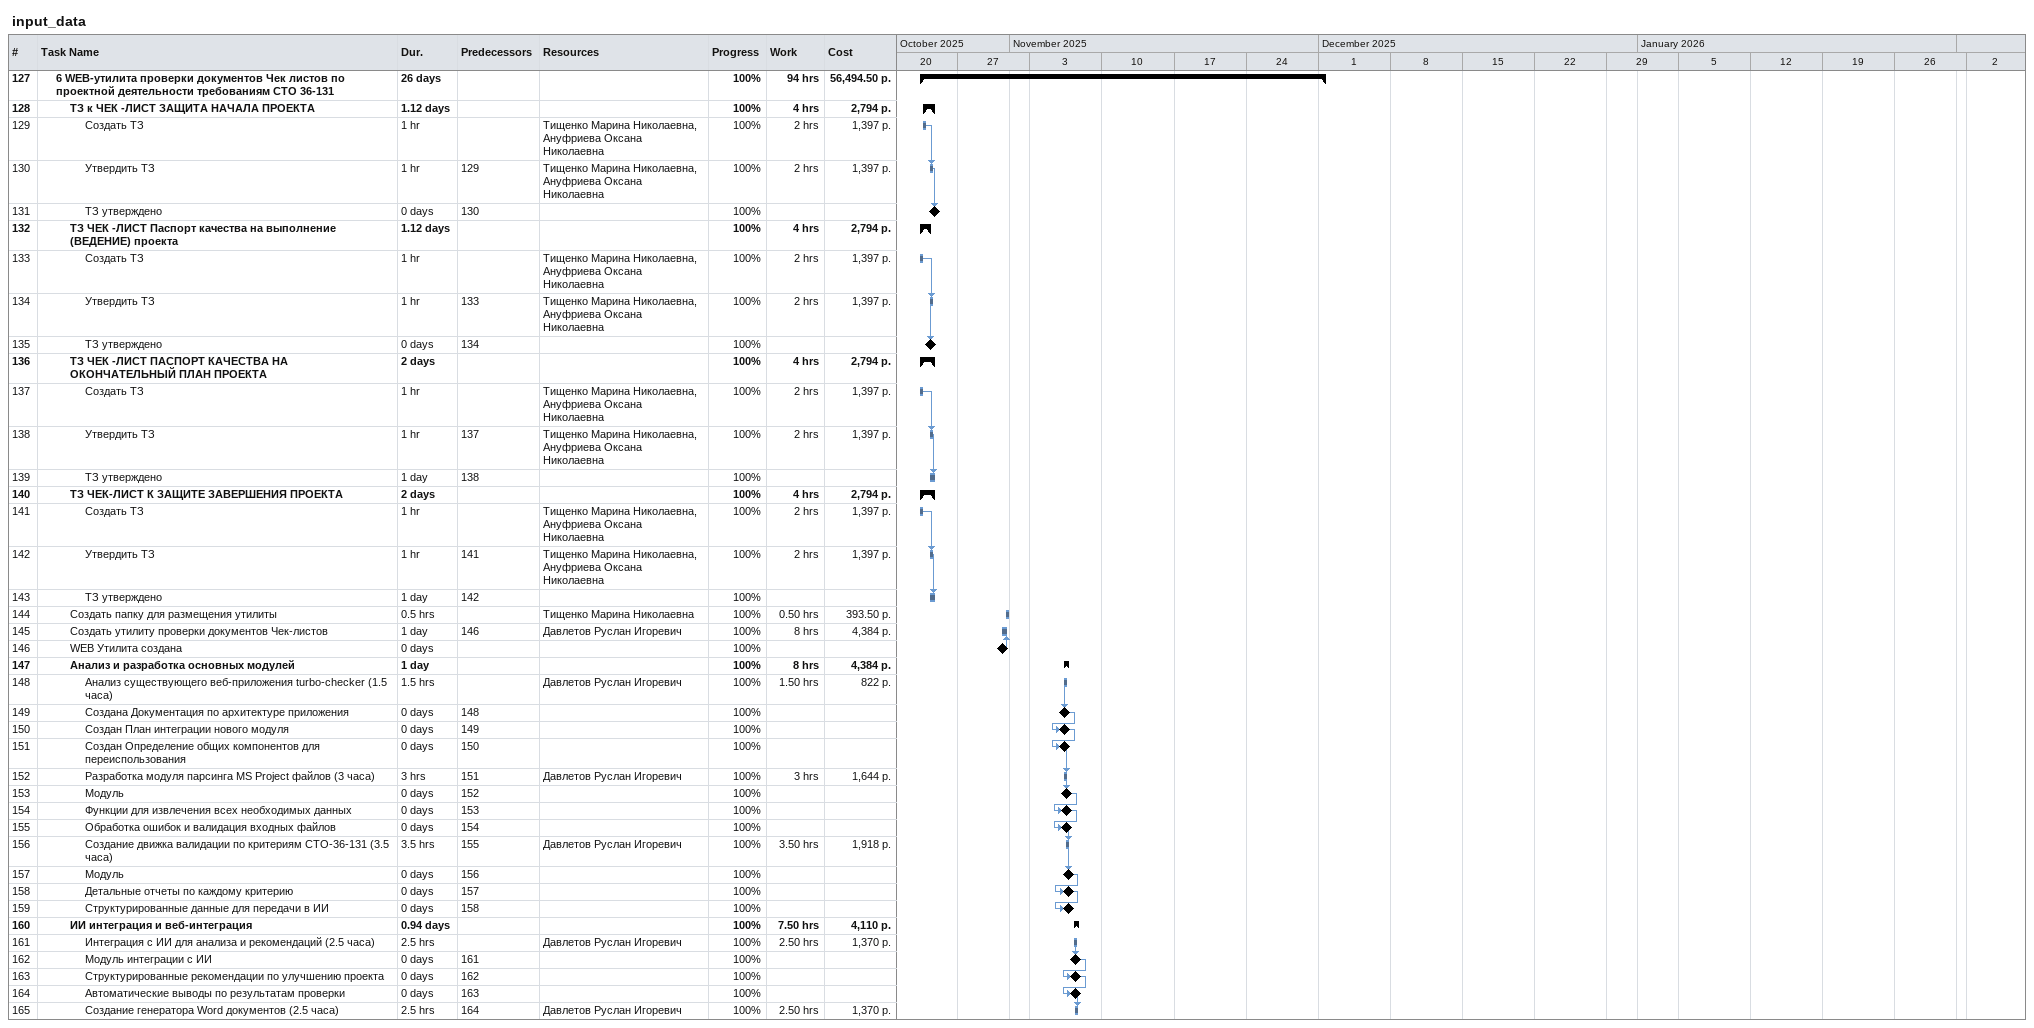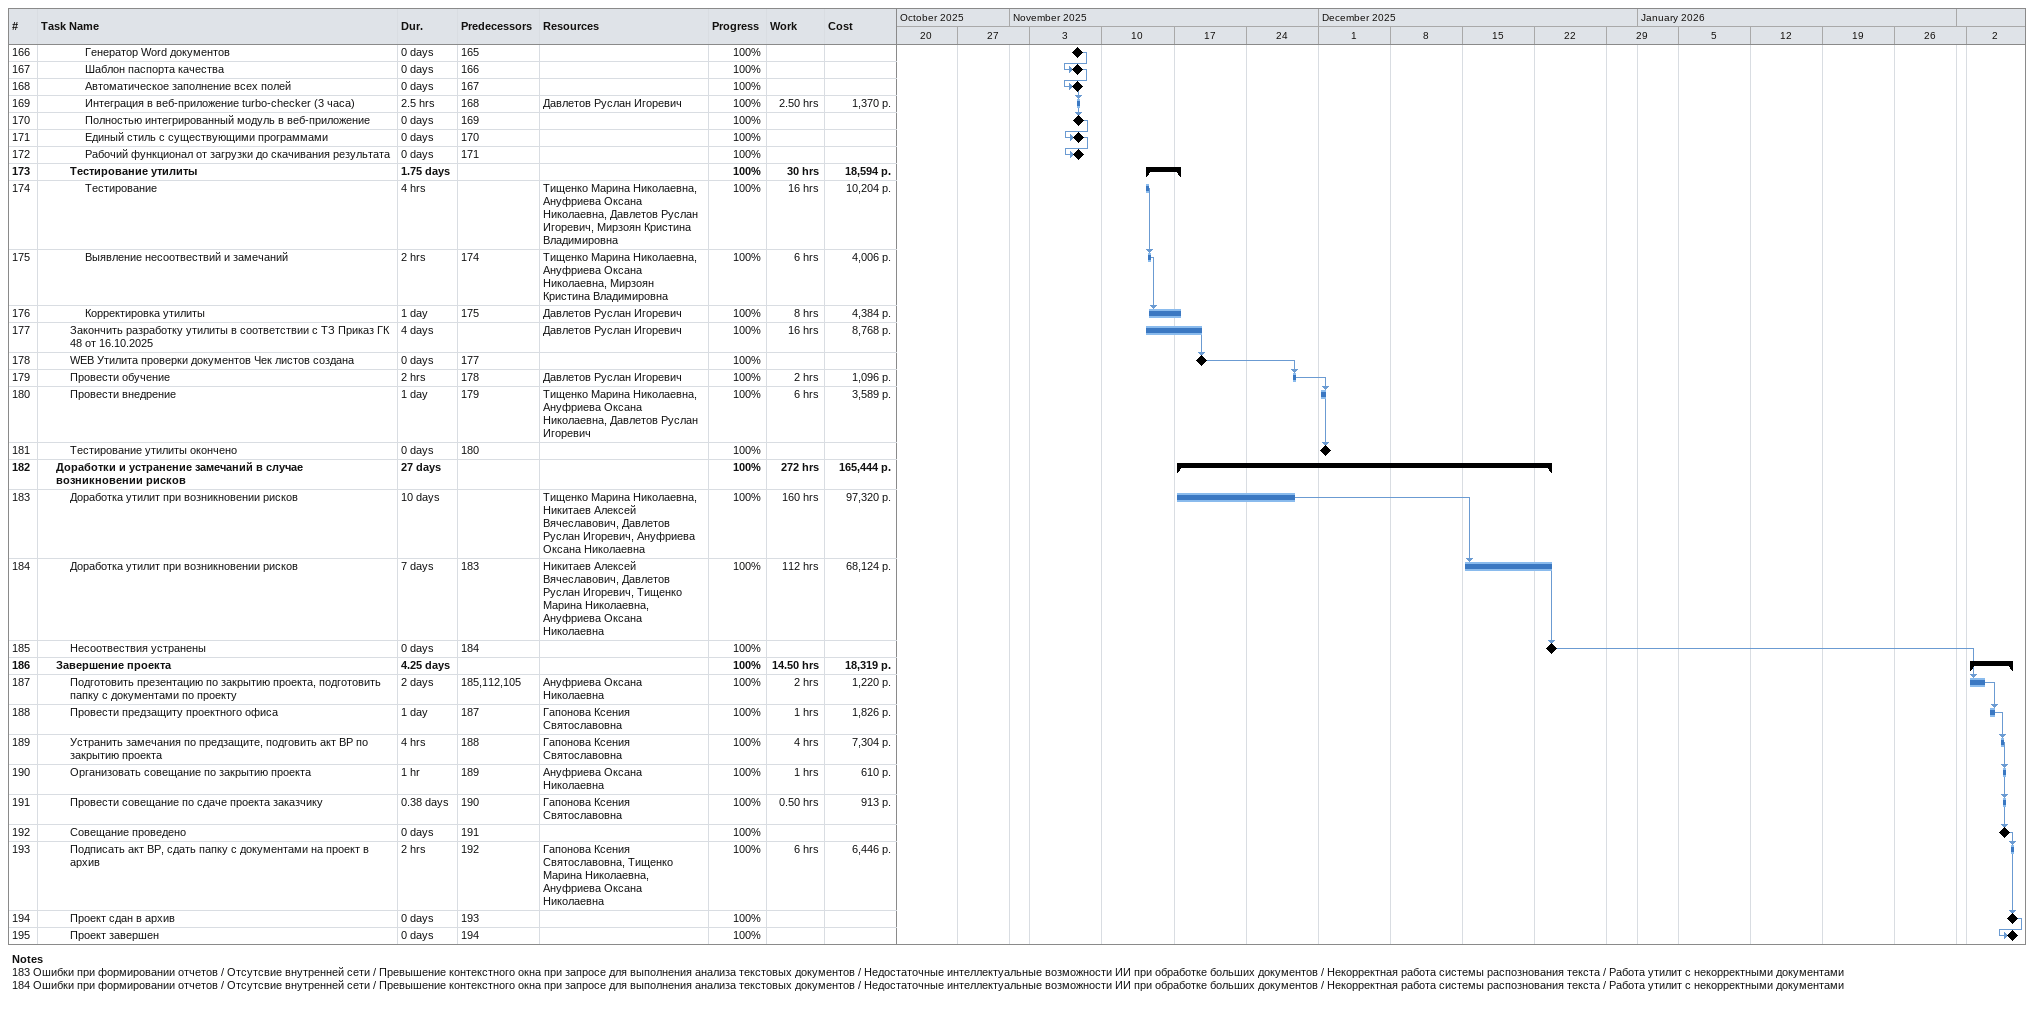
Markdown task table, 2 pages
input_data

| ID | Level | Task | Duration | Start | Finish | Predecessors | Resources | % complete | Work (h) | Cost (р.) |
|---|---|---|---|---|---|---|---|---|---|---|
| 127 | 2 | **6 WEB-утилита проверки документов Чек листов по проектной деятельности требованиям СТО 36-131** | 26d | 2025-10-23 | 2025-12-01 |  |  | 100 | 94 | 56494.50 |
| 128 | 3 | **ТЗ к ЧЕК -ЛИСТ ЗАЩИТА НАЧАЛА ПРОЕКТА** | 1.12d | 2025-10-23 | 2025-10-24 |  |  | 100 | 4 | 2794 |
| 129 | 4 | Создать ТЗ | 1h | 2025-10-23 | 2025-10-23 |  | Тищенко Марина Николаевна, Ануфриева Оксана Николаевна | 100 | 2 | 1397 |
| 130 | 4 | Утвердить ТЗ | 1h | 2025-10-24 | 2025-10-24 | 129 | Тищенко Марина Николаевна, Ануфриева Оксана Николаевна | 100 | 2 | 1397 |
| 131 | 4 | ТЗ утверждено | 0d | 2025-10-24 | 2025-10-24 | 130 |  | 100 |  |  |
| 132 | 3 | **ТЗ ЧЕК -ЛИСТ Паспорт качества на выполнение (ВЕДЕНИЕ) проекта** | 1.12d | 2025-10-23 | 2025-10-24 |  |  | 100 | 4 | 2794 |
| 133 | 4 | Создать ТЗ | 1h | 2025-10-23 | 2025-10-23 |  | Тищенко Марина Николаевна, Ануфриева Оксана Николаевна | 100 | 2 | 1397 |
| 134 | 4 | Утвердить ТЗ | 1h | 2025-10-24 | 2025-10-24 | 133 | Тищенко Марина Николаевна, Ануфриева Оксана Николаевна | 100 | 2 | 1397 |
| 135 | 4 | ТЗ утверждено | 0d | 2025-10-24 | 2025-10-24 | 134 |  | 100 |  |  |
| 136 | 3 | **ТЗ ЧЕК -ЛИСТ ПАСПОРТ КАЧЕСТВА НА ОКОНЧАТЕЛЬНЫЙ ПЛАН ПРОЕКТА** | 2d | 2025-10-23 | 2025-10-24 |  |  | 100 | 4 | 2794 |
| 137 | 4 | Создать ТЗ | 1h | 2025-10-23 | 2025-10-23 |  | Тищенко Марина Николаевна, Ануфриева Оксана Николаевна | 100 | 2 | 1397 |
| 138 | 4 | Утвердить ТЗ | 1h | 2025-10-24 | 2025-10-24 | 137 | Тищенко Марина Николаевна, Ануфриева Оксана Николаевна | 100 | 2 | 1397 |
| 139 | 4 | ТЗ утверждено | 1d | 2025-10-24 | 2025-10-24 | 138 |  | 100 |  |  |
| 140 | 3 | **ТЗ ЧЕК-ЛИСТ К ЗАЩИТЕ ЗАВЕРШЕНИЯ ПРОЕКТА** | 2d | 2025-10-23 | 2025-10-24 |  |  | 100 | 4 | 2794 |
| 141 | 4 | Создать ТЗ | 1h | 2025-10-23 | 2025-10-23 |  | Тищенко Марина Николаевна, Ануфриева Оксана Николаевна | 100 | 2 | 1397 |
| 142 | 4 | Утвердить ТЗ | 1h | 2025-10-24 | 2025-10-24 | 141 | Тищенко Марина Николаевна, Ануфриева Оксана Николаевна | 100 | 2 | 1397 |
| 143 | 4 | ТЗ утверждено | 1d | 2025-10-24 | 2025-10-24 | 142 |  | 100 |  |  |
| 144 | 3 | Создать папку для размещения утилиты | 0.5h | 2025-10-31 | 2025-10-31 |  | Тищенко Марина Николаевна | 100 | 0.50 | 393.50 |
| 145 | 3 | Создать утилиту проверки документов Чек-листов | 1d | 2025-10-31 | 2025-10-31 | 146 | Давлетов Руслан Игоревич | 100 | 8 | 4384 |
| 146 | 3 | WEB Утилита создана | 0d | 2025-10-31 | 2025-10-31 |  |  | 100 |  |  |
| 147 | 3 | **Анализ и разработка основных модулей** | 1d | 2025-11-06 | 2025-11-06 |  |  | 100 | 8 | 4384 |
| 148 | 4 | Анализ существующего веб-приложения turbo-checker (1.5 часа) | 1.5h | 2025-11-06 | 2025-11-06 |  | Давлетов Руслан Игоревич | 100 | 1.50 | 822 |
| 149 | 4 | Создана Документация по архитектуре приложения | 0d | 2025-11-06 | 2025-11-06 | 148 |  | 100 |  |  |
| 150 | 4 | Создан План интеграции нового модуля | 0d | 2025-11-06 | 2025-11-06 | 149 |  | 100 |  |  |
| 151 | 4 | Создан Определение общих компонентов для переиспользования | 0d | 2025-11-06 | 2025-11-06 | 150 |  | 100 |  |  |
| 152 | 4 | Разработка модуля парсинга MS Project файлов (3 часа) | 3h | 2025-11-06 | 2025-11-06 | 151 | Давлетов Руслан Игоревич | 100 | 3 | 1644 |
| 153 | 4 | Модуль | 0d | 2025-11-06 | 2025-11-06 | 152 |  | 100 |  |  |
| 154 | 4 | Функции для извлечения всех необходимых данных | 0d | 2025-11-06 | 2025-11-06 | 153 |  | 100 |  |  |
| 155 | 4 | Обработка ошибок и валидация входных файлов | 0d | 2025-11-06 | 2025-11-06 | 154 |  | 100 |  |  |
| 156 | 4 | Создание движка валидации по критериям СТО-36-131 (3.5 часа) | 3.5h | 2025-11-06 | 2025-11-06 | 155 | Давлетов Руслан Игоревич | 100 | 3.50 | 1918 |
| 157 | 4 | Модуль | 0d | 2025-11-06 | 2025-11-06 | 156 |  | 100 |  |  |
| 158 | 4 | Детальные отчеты по каждому критерию | 0d | 2025-11-06 | 2025-11-06 | 157 |  | 100 |  |  |
| 159 | 4 | Структурированные данные для передачи в ИИ | 0d | 2025-11-06 | 2025-11-06 | 158 |  | 100 |  |  |
| 160 | 3 | **ИИ интеграция и веб-интеграция** | 0.94d | 2025-11-07 | 2025-11-07 |  |  | 100 | 7.50 | 4110 |
| 161 | 4 | Интеграция с ИИ для анализа и рекомендаций (2.5 часа) | 2.5h | 2025-11-07 | 2025-11-07 |  | Давлетов Руслан Игоревич | 100 | 2.50 | 1370 |
| 162 | 4 | Модуль интеграции с ИИ | 0d | 2025-11-07 | 2025-11-07 | 161 |  | 100 |  |  |
| 163 | 4 | Структурированные рекомендации по улучшению проекта | 0d | 2025-11-07 | 2025-11-07 | 162 |  | 100 |  |  |
| 164 | 4 | Автоматические выводы по результатам проверки | 0d | 2025-11-07 | 2025-11-07 | 163 |  | 100 |  |  |
| 165 | 4 | Создание генератора Word документов (2.5 часа) | 2.5h | 2025-11-07 | 2025-11-07 | 164 | Давлетов Руслан Игоревич | 100 | 2.50 | 1370 |
| 166 | 4 | Генератор Word документов | 0d | 2025-11-07 | 2025-11-07 | 165 |  | 100 |  |  |
| 167 | 4 | Шаблон паспорта качества | 0d | 2025-11-07 | 2025-11-07 | 166 |  | 100 |  |  |
| 168 | 4 | Автоматическое заполнение всех полей | 0d | 2025-11-07 | 2025-11-07 | 167 |  | 100 |  |  |
| 169 | 4 | Интеграция в веб-приложение turbo-checker (3 часа) | 2.5h | 2025-11-07 | 2025-11-07 | 168 | Давлетов Руслан Игоревич | 100 | 2.50 | 1370 |
| 170 | 4 | Полностью интегрированный модуль в веб-приложение | 0d | 2025-11-07 | 2025-11-07 | 169 |  | 100 |  |  |
| 171 | 4 | Единый стиль с существующими программами | 0d | 2025-11-07 | 2025-11-07 | 170 |  | 100 |  |  |
| 172 | 4 | Рабочий функционал от загрузки до скачивания результата | 0d | 2025-11-07 | 2025-11-07 | 171 |  | 100 |  |  |
| 173 | 3 | **Тестирование утилиты** | 1.75d | 2025-11-14 | 2025-11-17 |  |  | 100 | 30 | 18594 |
| 174 | 4 | Тестирование | 4h | 2025-11-14 | 2025-11-14 |  | Тищенко Марина Николаевна, Ануфриева Оксана Николаевна, Давлетов Руслан Игоревич, Мирзоян Кристина Владимировна | 100 | 16 | 10204 |
| 175 | 4 | Выявление несоотвествий и замечаний | 2h | 2025-11-14 | 2025-11-14 | 174 | Тищенко Марина Николаевна, Ануфриева Оксана Николаевна, Мирзоян Кристина Владимировна | 100 | 6 | 4006 |
| 176 | 4 | Корректировка утилиты | 1d | 2025-11-14 | 2025-11-17 | 175 | Давлетов Руслан Игоревич | 100 | 8 | 4384 |
| 177 | 3 | Закончить разработку утилиты в соответствии с ТЗ Приказ ГК 48 от 16.10.2025 | 4d | 2025-11-14 | 2025-11-19 |  | Давлетов Руслан Игоревич | 100 | 16 | 8768 |
| 178 | 3 | WEB Утилита проверки документов Чек листов создана | 0d | 2025-11-19 | 2025-11-19 | 177 |  | 100 |  |  |
| 179 | 3 | Провести обучение | 2h | 2025-11-28 | 2025-11-28 | 178 | Давлетов Руслан Игоревич | 100 | 2 | 1096 |
| 180 | 3 | Провести внедрение | 1d | 2025-12-01 | 2025-12-01 | 179 | Тищенко Марина Николаевна, Ануфриева Оксана Николаевна, Давлетов Руслан Игоревич | 100 | 6 | 3589 |
| 181 | 3 | Тестирование утилиты окончено | 0d | 2025-12-01 | 2025-12-01 | 180 |  | 100 |  |  |
| 182 | 2 | **Доработки и устранение замечаний в случае возникновении рисков** | 27d | 2025-11-17 | 2025-12-23 |  |  | 100 | 272 | 165444 |
| 183 | 3 | Доработка утилит при возникновении рисков | 10d | 2025-11-17 | 2025-11-28 |  | Тищенко Марина Николаевна, Никитаев Алексей Вячеславович, Давлетов Руслан Игоревич, Ануфриева Оксана Николаевна | 100 | 160 | 97320 |
| 184 | 3 | Доработка утилит при возникновении рисков | 7d | 2025-12-15 | 2025-12-23 | 183 | Никитаев Алексей Вячеславович, Давлетов Руслан Игоревич, Тищенко Марина Николаевна, Ануфриева Оксана Николаевна | 100 | 112 | 68124 |
| 185 | 3 | Несоотвествия устранены | 0d | 2025-12-23 | 2025-12-23 | 184 |  | 100 |  |  |
| 186 | 2 | **Завершение проекта** | 4.25d | 2026-02-02 | 2026-02-06 |  |  | 100 | 14.50 | 18319 |
| 187 | 3 | Подготовить презентацию по закрытию проекта, подготовить папку с документами по проекту | 2d | 2026-02-02 | 2026-02-03 | 185, 112, 105 | Ануфриева Оксана Николаевна | 100 | 2 | 1220 |
| 188 | 3 | Провести предзащиту проектного офиса | 1d | 2026-02-04 | 2026-02-04 | 187 | Гапонова Ксения Святославовна | 100 | 1 | 1826 |
| 189 | 3 | Устранить замечания по предзащите, подговить акт ВР по закрытию проекта | 4h | 2026-02-05 | 2026-02-05 | 188 | Гапонова Ксения Святославовна | 100 | 4 | 7304 |
| 190 | 3 | Организовать совещание по закрытию проекта | 1h | 2026-02-05 | 2026-02-05 | 189 | Ануфриева Оксана Николаевна | 100 | 1 | 610 |
| 191 | 3 | Провести совещание по сдаче проекта заказчику | 0.38d | 2026-02-05 | 2026-02-05 | 190 | Гапонова Ксения Святославовна | 100 | 0.50 | 913 |
| 192 | 3 | Совещание проведено | 0d | 2026-02-05 | 2026-02-05 | 191 |  | 100 |  |  |
| 193 | 3 | Подписать акт ВР, сдать папку с документами на проект в архив | 2h | 2026-02-06 | 2026-02-06 | 192 | Гапонова Ксения Святославовна, Тищенко Марина Николаевна, Ануфриева Оксана Николаевна | 100 | 6 | 6446 |
| 194 | 3 | Проект сдан в архив | 0d | 2026-02-06 | 2026-02-06 | 193 |  | 100 |  |  |
| 195 | 3 | Проект завершен | 0d | 2026-02-06 | 2026-02-06 | 194 |  | 100 |  |  |

Notes
- 183: Ошибки при формировании отчетов / Отсутсвие внутренней сети / Превышение контекстного окна при запросе для выполнения анализа текстовых документов / Недостаточные интеллектуальные возможности ИИ при обработке больших документов / Некорректная работа системы распознования текста / Работа утилит с некорректными документами
- 184: Ошибки при формировании отчетов / Отсутсвие внутренней сети / Превышение контекстного окна при запросе для выполнения анализа текстовых документов / Недостаточные интеллектуальные возможности ИИ при обработке больших документов / Некорректная работа системы распознования текста / Работа утилит с некорректными документами
